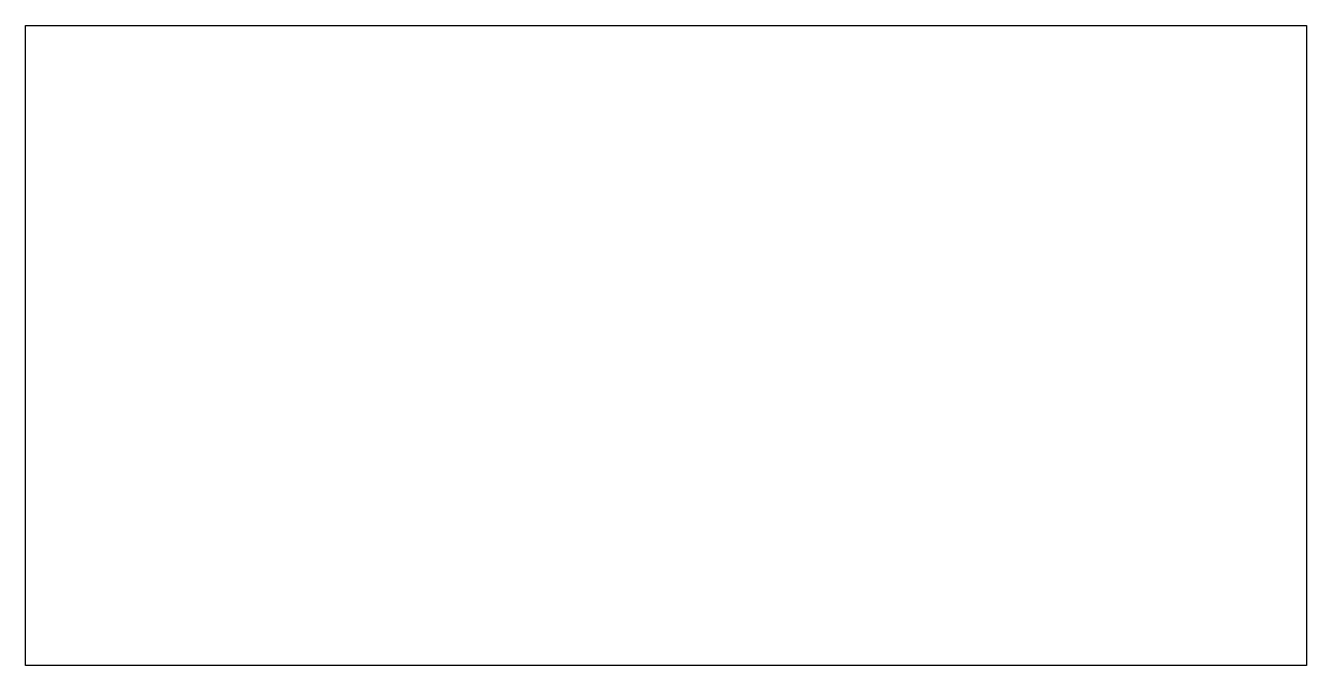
# Model space of a CAD drawing. Extents: x 5.502 to 6.289, y -4.114 to -3.72.
import ezdxf

# ---------------------------------------------------------------- set-up
doc = ezdxf.new("R2010")
doc.units = 0
doc.header["$MEASUREMENT"] = 0
doc.layers.add('WHITE', color=7, linetype='CONTINUOUS')

msp = doc.modelspace()

# ---------------------------------------------------------------- linework, layer by layer
at = {"layer": 'WHITE', "linetype": 'CONTINUOUS'}
for p, q in [((5.50197, -4.11417), (5.50197, -3.72047)), ((5.50197, -3.72047), (6.28937, -3.72047)), ((6.28937, -3.72047), (6.28937, -4.11417)), ((6.28937, -4.11417), (5.50197, -4.11417))]:
    msp.add_line(p, q, dxfattribs=at)

doc.saveas('drawing.dxf')
